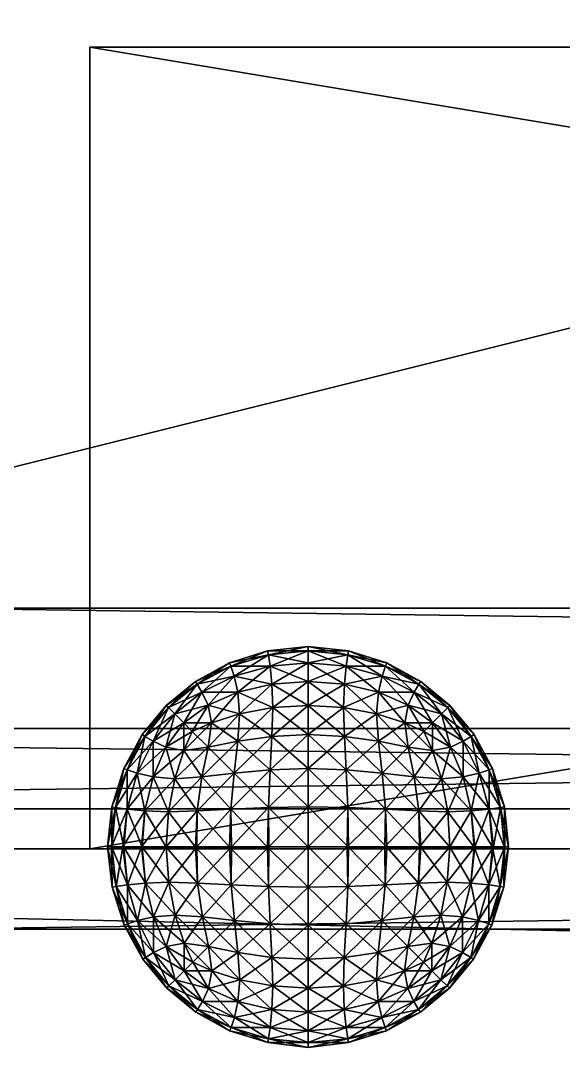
# Model space of a CAD drawing. Extents: x -1043 to 900, y -243 to 110.
# Drawn here: x -704.3 to -670.5, y -13.4 to 51.6 of the extents above; entities that cross this region are included whole.
import ezdxf

# ---------------------------------------------------------------- set-up
doc = ezdxf.new("R2010")
doc.units = 0
for name, color, linetype in [('Arduino', 254, 'CONTINUOUS'), ('Base', 254, 'CONTINUOUS'), ('Cable_Motor_Fuente', 254, 'CONTINUOUS'), ('FuentePoder', 254, 'CONTINUOUS'), ('PanelCinta', 254, 'CONTINUOUS'), ('Q2', 1, 'CONTINUOUS')]:
    doc.layers.add(name, color=color, linetype=linetype)

msp = doc.modelspace()

# ---------------------------------------------------------------- meshes
at = {"layer": 'Arduino', "color": 254}
mesh = msp.add_polyface(dxfattribs=at)
corners = [(-700, 0, -150), (-400, 0, -150), (-700, 50, -150), (-400, 50, -150), (-700, 50, -350), (-400, 50, -350), (-700, 0, -350), (-400, 0, -350)]
mesh.append_faces([[corners[k] for k in face] for face in [(2, 3, 0), (3, 1, 0), (4, 5, 2), (5, 3, 2), (6, 7, 4), (7, 5, 4), (0, 1, 6), (1, 7, 6), (3, 5, 1), (5, 7, 1), (4, 2, 6), (2, 0, 6)]], dxfattribs={"color": 254})
at = {"layer": 'Base', "color": 254}
mesh = msp.add_polyface(dxfattribs=at)
corners = [(-900, -40.000001, 600), (900, -40.000001, 600), (-900, 0, 600), (900, 0, 600), (-900, 0, -600), (900, 0, -600), (-900, -40.000001, -600), (900, -40.000001, -600)]
mesh.append_faces([[corners[k] for k in face] for face in [(2, 3, 0), (3, 1, 0), (4, 5, 2), (5, 3, 2), (6, 7, 4), (7, 5, 4), (0, 1, 6), (1, 7, 6), (3, 5, 1), (5, 7, 1), (4, 2, 6), (2, 0, 6)]], dxfattribs={"color": 254})
at = {"layer": 'Cable_Motor_Fuente', "color": 254}
mesh = msp.add_polyface(dxfattribs=at)
corners = [(-800, 2.5, -152.499995), (-400, 2.5, -152.499995), (-800, 7.5, -152.499995), (-400, 7.5, -152.499995), (-800, 7.5, -157.499995), (-400, 7.5, -157.499995), (-800, 2.5, -157.499995), (-400, 2.5, -157.499995)]
mesh.append_faces([[corners[k] for k in face] for face in [(2, 3, 0), (3, 1, 0), (4, 5, 2), (5, 3, 2), (6, 7, 4), (7, 5, 4), (0, 1, 6), (1, 7, 6), (3, 5, 1), (5, 7, 1), (4, 2, 6), (2, 0, 6)]], dxfattribs={"color": 254})
at = {"layer": 'FuentePoder', "color": 254}
mesh = msp.add_polyface(dxfattribs=at)
corners = [(-800, 0, 700), (-400, 0, 700), (-800, 100, 700), (-400, 100, 700), (-800, 100, 500), (-400, 100, 500), (-800, 0, 500), (-400, 0, 500)]
mesh.append_faces([[corners[k] for k in face] for face in [(2, 3, 0), (3, 1, 0), (4, 5, 2), (5, 3, 2), (6, 7, 4), (7, 5, 4), (0, 1, 6), (1, 7, 6), (3, 5, 1), (5, 7, 1), (4, 2, 6), (2, 0, 6)]], dxfattribs={"color": 254})
at = {"layer": 'PanelCinta', "color": 254}
mesh = msp.add_polyface(dxfattribs=at)
corners = [(-709.999999, -5, 379.999995), (790.000001, -5, 379.999995), (-709.999999, 15, 379.999995), (790.000001, 15, 379.999995), (-709.999999, 15, 79.999995), (790.000001, 15, 79.999995), (-709.999999, -5, 79.999995), (790.000001, -5, 79.999995)]
mesh.append_faces([[corners[k] for k in face] for face in [(2, 3, 0), (3, 1, 0), (4, 5, 2), (5, 3, 2), (6, 7, 4), (7, 5, 4), (0, 1, 6), (1, 7, 6), (3, 5, 1), (5, 7, 1), (4, 2, 6), (2, 0, 6)]], dxfattribs={"color": 254})
at = {"layer": 'Q2', "color": 1}
mesh = msp.add_polyface(dxfattribs=at)
corners = [(-686.386966, 12.34713, -485.268179), (-686.386967, 12.625694, -482.739782), (-688.864155, 12.105674, -485.21697), (-688.757496, 11.395958, -487.55567), (-691.001133, 10.770226, -487.353949), (-691.202854, 11.395958, -485.110311), (-688.915379, 12.34713, -482.739783), (-686.386965, 11.603233, -487.646673), (-690.77338, 9.766624, -489.355871), (-688.649952, 10.277671, -489.651647), (-693.003055, 9.766624, -487.126196), (-692.617863, 8.97219, -488.970678), (-690.654789, 8.41494, -491.051611), (-692.409611, 7.852928, -490.488561), (-688.595829, 8.806358, -491.442968), (-686.386964, 10.447227, -489.76853), (-686.386963, 8.945397, -491.582067), (-691.293858, 11.603233, -482.739784), (-688.864155, 12.105674, -480.262594), (-691.202854, 11.395958, -480.369253), (-691.001133, 10.770226, -478.125616), (-693.298832, 10.277671, -480.476797), (-690.77338, 9.766624, -476.123694), (-690.654789, 8.41494, -474.427954), (-692.617863, 8.97219, -476.508886), (-693.003055, 9.766624, -478.353369), (-688.595829, 8.806358, -474.036597), (-688.649952, 10.277671, -475.827917), (-686.386968, 8.945397, -473.897497), (-688.757496, 11.395958, -477.923895), (-686.386968, 10.447227, -475.711035), (-686.386967, 11.603233, -477.832891), (-686.386967, 12.34713, -480.211386), (-686.386968, 7.131248, -472.396094), (-688.649952, 7.014488, -472.565588), (-690.77338, 6.719383, -473.077063), (-692.617863, 6.33828, -473.871008), (-690.77338, 6.719383, -492.402502), (-688.649937, 7.014488, -492.913976), (-686.386962, 7.131248, -493.083471)]
mesh.append_faces([[corners[k] for k in face] for face in [(0, 1, 2), (0, 2, 3), (3, 2, 4), (2, 5, 4), (2, 6, 5), (1, 6, 2), (7, 0, 3), (3, 4, 8), (7, 3, 9), (9, 3, 8), (4, 5, 10), (8, 4, 11), (9, 8, 12), (12, 8, 13), (14, 9, 12), (15, 9, 14), (15, 7, 9), (16, 15, 14), (6, 17, 5), (6, 18, 17), (18, 19, 17), (19, 20, 21), (22, 23, 24), (20, 22, 25), (26, 23, 22), (27, 26, 22), (27, 22, 20), (28, 26, 27), (29, 20, 19), (29, 27, 20), (18, 29, 19), (30, 28, 27), (30, 27, 29), (31, 29, 18), (31, 30, 29), (32, 31, 18), (32, 18, 6), (1, 32, 6), (33, 34, 28), (34, 26, 28), (34, 35, 26), (35, 23, 26), (35, 36, 23), (37, 12, 13), (37, 38, 12), (38, 14, 12), (38, 39, 14), (39, 16, 14)]], dxfattribs={"color": 1})
mesh = msp.add_polyface(dxfattribs=at)
corners = [(-686.386964, 10.447227, -489.76853), (-686.386963, 8.945397, -491.582067), (-684.123997, 10.277671, -489.651647), (-684.178104, 8.806358, -491.442968), (-686.386965, 11.603233, -487.646673), (-684.016438, 11.395958, -487.55567), (-682.000553, 9.766624, -489.355871), (-682.119144, 8.41494, -491.051611), (-686.386968, 8.945397, -473.897497), (-686.386968, 10.447227, -475.711035), (-684.178104, 8.806358, -474.036597), (-684.123982, 10.277671, -475.827917), (-686.386967, 11.603233, -477.832891), (-682.119144, 8.41494, -474.427954), (-682.000553, 9.766624, -476.123694), (-680.364323, 7.852928, -474.991003), (-684.016438, 11.395958, -477.923895), (-686.386967, 12.34713, -480.211386), (-683.909779, 12.105674, -480.262594), (-686.386967, 12.625694, -482.739782), (-681.772801, 10.770226, -478.125616), (-680.156071, 8.97219, -476.508886), (-681.571079, 11.395958, -480.369253), (-679.770878, 9.766624, -478.353369), (-683.85857, 12.34713, -482.739782), (-681.480076, 11.603233, -482.739782), (-680.156071, 8.97219, -488.970678), (-681.772801, 10.770226, -487.353949), (-679.770878, 9.766624, -487.126196), (-681.571079, 11.395958, -485.110311), (-679.475102, 10.277671, -485.002767), (-683.909779, 12.105674, -485.21697), (-686.386966, 12.34713, -485.268179), (-682.000553, 6.719383, -473.077063), (-684.123982, 7.014488, -472.565588), (-686.386968, 7.131248, -472.396094), (-686.386962, 7.131248, -493.083471), (-684.123997, 7.014488, -492.913976), (-682.000553, 6.719383, -492.402502), (-680.156071, 6.33828, -491.608556)]
mesh.append_faces([[corners[k] for k in face] for face in [(0, 1, 2), (1, 3, 2), (4, 0, 5), (0, 2, 5), (2, 3, 6), (3, 7, 6), (8, 9, 10), (9, 11, 10), (9, 12, 11), (10, 11, 13), (11, 14, 13), (13, 14, 15), (12, 16, 11), (12, 17, 16), (11, 16, 14), (17, 18, 16), (17, 19, 18), (16, 20, 14), (14, 20, 21), (16, 18, 20), (18, 22, 20), (20, 22, 23), (18, 24, 22), (19, 24, 18), (24, 25, 22), (6, 7, 26), (27, 6, 28), (2, 6, 27), (5, 2, 27), (29, 27, 30), (5, 27, 29), (31, 5, 29), (31, 29, 25), (4, 5, 31), (24, 31, 25), (32, 4, 31), (32, 31, 24), (19, 32, 24), (33, 13, 15), (33, 34, 13), (34, 10, 13), (34, 35, 10), (35, 8, 10), (36, 37, 1), (37, 3, 1), (37, 38, 3), (38, 7, 3), (38, 39, 7)]], dxfattribs={"color": 1})
mesh = msp.add_polyface(dxfattribs=at)
corners = [(-691.001133, 10.770226, -487.353949), (-693.003055, 9.766624, -487.126196), (-692.617863, 8.97219, -488.970678), (-690.77338, 9.766624, -489.355871), (-692.409611, 7.852928, -490.488561), (-693.607853, 7.323204, -489.960668), (-694.135746, 7.852928, -488.762426), (-694.698795, 8.41494, -487.007605), (-693.298832, 10.277671, -485.002767), (-691.202854, 11.395958, -485.110311), (-695.090152, 8.806358, -484.948645), (-691.293858, 11.603233, -482.739784), (-693.415714, 10.447227, -482.739785), (-695.229252, 8.945397, -482.739785), (-693.298832, 10.277671, -480.476797), (-695.090152, 8.806358, -480.53092), (-691.202854, 11.395958, -480.369253), (-693.003055, 9.766624, -478.353369), (-694.698795, 8.41494, -478.47196), (-691.001133, 10.770226, -478.125616), (-692.617863, 8.97219, -476.508886), (-694.135746, 7.852928, -476.717138), (-692.409611, 7.852928, -474.991003), (-693.607853, 7.323204, -475.518896), (-690.654789, 8.41494, -474.427954), (-690.77338, 9.766624, -476.123694), (-694.135746, 6.130028, -474.991003), (-695.255741, 6.33828, -476.508886), (-696.049687, 6.719383, -478.353369), (-696.561161, 7.014488, -480.476797), (-696.730655, 7.131248, -482.739786), (-696.561161, 7.014488, -485.002752), (-696.049687, 6.719383, -487.126196), (-695.255741, 6.33828, -488.970678), (-694.135746, 6.130028, -490.488561), (-692.617863, 6.33828, -473.871008), (-692.617863, 6.33828, -491.608556), (-690.77338, 6.719383, -492.402502)]
mesh.append_faces([[corners[k] for k in face] for face in [(0, 1, 2), (3, 2, 4), (4, 2, 5), (2, 6, 5), (2, 1, 6), (1, 7, 6), (1, 8, 7), (9, 8, 1), (8, 10, 7), (9, 11, 8), (8, 12, 10), (11, 12, 8), (12, 13, 10), (12, 14, 13), (14, 15, 13), (11, 16, 12), (16, 14, 12), (14, 17, 15), (17, 18, 15), (19, 17, 14), (17, 20, 18), (20, 21, 18), (20, 22, 21), (22, 23, 21), (24, 22, 20), (25, 20, 17), (26, 27, 23), (27, 21, 23), (27, 28, 21), (28, 18, 21), (28, 29, 18), (29, 15, 18), (29, 30, 15), (30, 13, 15), (30, 31, 13), (31, 10, 13), (31, 32, 10), (32, 7, 10), (32, 33, 7), (33, 6, 7), (33, 34, 6), (34, 5, 6), (35, 22, 24), (35, 26, 22), (26, 23, 22), (34, 36, 5), (36, 4, 5), (36, 37, 4)]], dxfattribs={"color": 1})
mesh = msp.add_polyface(dxfattribs=at)
corners = [(-682.000553, 9.766624, -476.123694), (-680.156071, 8.97219, -476.508886), (-680.364323, 7.852928, -474.991003), (-679.166081, 7.323204, -475.518896), (-678.638188, 7.852928, -476.717138), (-679.770878, 9.766624, -478.353369), (-681.772801, 10.770226, -478.125616), (-678.075138, 8.41494, -478.47196), (-679.475102, 10.277671, -480.476797), (-681.571079, 11.395958, -480.369253), (-677.683781, 8.806358, -480.53092), (-681.480076, 11.603233, -482.739782), (-679.358219, 10.447227, -482.739782), (-677.544682, 8.945397, -482.739782), (-680.364323, 7.852928, -490.488561), (-679.166081, 7.323204, -489.960668), (-678.638188, 7.852928, -488.762426), (-680.156071, 8.97219, -488.970678), (-682.119144, 8.41494, -491.051611), (-678.075138, 8.41494, -487.007605), (-679.770878, 9.766624, -487.126196), (-682.000553, 9.766624, -489.355871), (-677.683781, 8.806358, -484.948645), (-679.475102, 10.277671, -485.002767), (-681.772801, 10.770226, -487.353949), (-681.571079, 11.395958, -485.110311), (-678.638188, 6.130028, -474.991003), (-680.156071, 6.33828, -473.871008), (-682.000553, 6.719383, -473.077063), (-676.043278, 7.131248, -482.739782), (-676.212773, 7.014488, -480.476797), (-676.724247, 6.719383, -478.353369), (-677.518193, 6.33828, -476.508886), (-678.638188, 6.130028, -490.488561), (-677.518193, 6.33828, -488.970678), (-676.724247, 6.719383, -487.126196), (-676.212773, 7.014488, -485.002767), (-680.156071, 6.33828, -491.608556)]
mesh.append_faces([[corners[k] for k in face] for face in [(0, 1, 2), (2, 1, 3), (1, 4, 3), (1, 5, 4), (6, 5, 1), (5, 7, 4), (5, 8, 7), (9, 8, 5), (8, 10, 7), (9, 11, 8), (11, 12, 8), (8, 12, 10), (12, 13, 10), (14, 15, 16), (17, 14, 16), (18, 14, 17), (17, 16, 19), (20, 17, 19), (21, 17, 20), (20, 19, 22), (23, 20, 22), (24, 20, 23), (23, 22, 13), (12, 23, 13), (25, 23, 12), (11, 25, 12), (26, 27, 3), (27, 2, 3), (27, 28, 2), (29, 30, 13), (30, 10, 13), (30, 31, 10), (31, 7, 10), (31, 32, 7), (32, 4, 7), (32, 26, 4), (26, 3, 4), (33, 34, 15), (34, 16, 15), (34, 35, 16), (35, 19, 16), (35, 36, 19), (36, 22, 19), (36, 29, 22), (29, 13, 22), (37, 14, 18), (37, 33, 14), (33, 15, 14)]], dxfattribs={"color": 1})
mesh = msp.add_polyface(dxfattribs=at)
corners = [(-695.225773, 0.125694, -473.900976), (-696.780338, 0.125694, -475.795142), (-695.090152, 2.313362, -474.036597), (-696.561161, 2.367622, -475.827917), (-694.698795, 4.373009, -474.427954), (-697.935428, 0.125694, -477.956244), (-696.049687, 4.491997, -476.123694), (-694.135746, 6.130028, -474.991003), (-697.675785, 2.475258, -477.923895), (-698.646732, 0.125694, -480.301153), (-698.385867, 2.581642, -480.262594), (-698.886967, 0.125694, -482.739786), (-698.628422, 0.103603, -485.268179), (-698.628422, 2.63311, -482.739786), (-697.049564, 4.719261, -478.125616), (-696.730655, 0.103603, -489.76853), (-695.229252, 0.103603, -491.582067), (-696.561161, 2.367622, -489.651647), (-695.090152, 2.313362, -491.442968), (-697.88306, 0.103603, -487.646673), (-697.675785, 2.475258, -487.55567), (-698.385867, 2.581642, -485.21697), (-697.675785, 4.921745, -480.369253), (-695.255741, 6.33828, -476.508886), (-696.049687, 6.719383, -478.353369), (-696.561161, 7.014488, -480.476797), (-697.88306, 5.012169, -482.739786), (-696.730655, 7.131248, -482.739786), (-697.675785, 4.921745, -485.110311), (-696.561161, 7.014488, -485.002752), (-697.049564, 4.719261, -487.353949), (-696.049687, 6.719383, -487.126196), (-696.049687, 4.491997, -489.355871), (-694.698795, 4.373009, -491.051611), (-695.255741, 6.33828, -488.970678), (-694.135746, 6.130028, -490.488561)]
mesh.append_faces([[corners[k] for k in face] for face in [(0, 1, 2), (1, 3, 2), (2, 3, 4), (1, 5, 3), (3, 6, 4), (4, 6, 7), (5, 8, 3), (3, 8, 6), (5, 9, 8), (9, 10, 8), (9, 11, 10), (11, 12, 13), (11, 13, 10), (8, 10, 14), (8, 14, 6), (15, 16, 17), (16, 18, 17), (19, 15, 20), (15, 17, 20), (12, 19, 21), (12, 21, 13), (19, 20, 21), (10, 13, 22), (10, 22, 14), (6, 14, 23), (6, 23, 7), (14, 24, 23), (14, 22, 24), (22, 25, 24), (13, 26, 22), (22, 26, 25), (13, 21, 26), (26, 27, 25), (21, 28, 26), (26, 28, 27), (21, 20, 28), (28, 29, 27), (20, 30, 28), (28, 30, 29), (20, 17, 30), (30, 31, 29), (17, 32, 30), (30, 32, 31), (17, 18, 32), (18, 33, 32), (32, 34, 31), (32, 33, 34), (33, 35, 34)]], dxfattribs={"color": 1})
mesh = msp.add_polyface(dxfattribs=at)
corners = [(-686.386969, 0.125694, -470.239782), (-688.825596, 0.125694, -470.480017), (-686.386969, 2.633125, -470.498327), (-693.331607, 0.125694, -472.346411), (-695.225773, 0.125694, -473.900976), (-693.298832, 2.367622, -472.565588), (-695.090152, 2.313362, -474.036597), (-691.170505, 0.125694, -471.191321), (-691.202854, 2.475258, -471.450964), (-688.864155, 2.581642, -470.740882), (-686.386969, 5.012169, -471.243689), (-688.757496, 4.921745, -471.450964), (-686.386968, 7.131248, -472.396094), (-688.649952, 7.014488, -472.565588), (-691.001133, 4.719261, -472.077185), (-690.77338, 6.719383, -473.077063), (-693.003055, 4.492027, -473.077063), (-694.698795, 4.373009, -474.427954), (-692.617863, 6.33828, -473.871008), (-694.135746, 6.130028, -474.991003), (-695.229252, 0.103603, -491.582067), (-693.415714, 0.103603, -493.083471), (-695.090152, 2.313362, -491.442968), (-693.298832, 2.367622, -492.913976), (-694.698795, 4.373009, -491.051611), (-691.293858, 0.103603, -494.235875), (-693.003055, 4.492027, -492.402502), (-694.135746, 6.130028, -490.488561), (-691.202854, 2.475258, -494.0286), (-688.915363, 0.103604, -494.981238), (-688.864155, 2.581642, -494.738683), (-686.386961, 0.125694, -495.239782), (-686.386961, 2.633125, -494.981238), (-691.001133, 4.719261, -493.40238), (-688.757496, 4.921745, -494.0286), (-692.617863, 6.33828, -491.608556), (-690.77338, 6.719383, -492.402502), (-688.649937, 7.014488, -492.913976), (-686.386961, 5.012169, -494.235875), (-686.386962, 7.131248, -493.083471)]
mesh.append_faces([[corners[k] for k in face] for face in [(0, 1, 2), (3, 4, 5), (4, 6, 5), (7, 3, 8), (3, 5, 8), (1, 7, 9), (1, 9, 2), (7, 8, 9), (2, 9, 10), (9, 11, 10), (10, 11, 12), (9, 8, 11), (11, 13, 12), (8, 14, 11), (11, 14, 13), (8, 5, 14), (14, 15, 13), (5, 16, 14), (14, 16, 15), (5, 6, 16), (6, 17, 16), (16, 18, 15), (16, 17, 18), (17, 19, 18), (20, 21, 22), (21, 23, 22), (22, 23, 24), (21, 25, 23), (23, 26, 24), (24, 26, 27), (25, 28, 23), (23, 28, 26), (25, 29, 28), (29, 30, 28), (29, 31, 30), (31, 32, 30), (28, 30, 33), (28, 33, 26), (30, 32, 34), (30, 34, 33), (26, 33, 35), (26, 35, 27), (33, 36, 35), (33, 34, 36), (34, 37, 36), (32, 38, 34), (34, 38, 37), (38, 39, 37)]], dxfattribs={"color": 1})
mesh = msp.add_polyface(dxfattribs=at)
corners = [(-677.54816, 0.125694, -473.900976), (-679.442326, 0.125694, -472.346411), (-677.683781, 2.313362, -474.036597), (-679.475102, 2.367622, -472.565588), (-678.075138, 4.373009, -474.427954), (-681.603428, 0.125694, -471.191321), (-679.770878, 4.492027, -473.077063), (-678.638188, 6.130028, -474.991003), (-681.571079, 2.475258, -471.450964), (-683.948338, 0.125694, -470.480017), (-683.909779, 2.581642, -470.740882), (-686.386969, 0.125694, -470.239782), (-686.386969, 2.633125, -470.498327), (-681.772801, 4.719261, -472.077185), (-684.016438, 4.921745, -471.450964), (-680.156071, 6.33828, -473.871008), (-682.000553, 6.719383, -473.077063), (-684.123982, 7.014488, -472.565588), (-686.386969, 5.012169, -471.243689), (-686.386968, 7.131248, -472.396094), (-686.386961, 0.125694, -495.239782), (-683.85857, 0.103604, -494.981238), (-686.386961, 2.633125, -494.981238), (-679.358219, 0.103604, -493.083471), (-677.544682, 0.103604, -491.582067), (-679.475102, 2.367622, -492.913976), (-677.683781, 2.313362, -491.442968), (-681.480076, 0.103604, -494.235875), (-681.571079, 2.475258, -494.0286), (-683.909779, 2.581642, -494.738683), (-686.386961, 5.012169, -494.235875), (-684.016438, 4.921745, -494.0286), (-686.386962, 7.131248, -493.083471), (-684.123997, 7.014488, -492.913976), (-681.772801, 4.719261, -493.40238), (-682.000553, 6.719383, -492.402502), (-679.770878, 4.492027, -492.402502), (-678.075138, 4.373009, -491.051611), (-680.156071, 6.33828, -491.608556), (-678.638188, 6.130028, -490.488561)]
mesh.append_faces([[corners[k] for k in face] for face in [(0, 1, 2), (1, 3, 2), (2, 3, 4), (1, 5, 3), (3, 6, 4), (4, 6, 7), (5, 8, 3), (3, 8, 6), (5, 9, 8), (9, 10, 8), (9, 11, 10), (11, 12, 10), (8, 10, 13), (8, 13, 6), (10, 12, 14), (10, 14, 13), (6, 13, 15), (6, 15, 7), (13, 16, 15), (13, 14, 16), (14, 17, 16), (12, 18, 14), (14, 18, 17), (18, 19, 17), (20, 21, 22), (23, 24, 25), (24, 26, 25), (27, 23, 28), (23, 25, 28), (21, 27, 29), (21, 29, 22), (27, 28, 29), (22, 29, 30), (29, 31, 30), (30, 31, 32), (29, 28, 31), (31, 33, 32), (28, 34, 31), (31, 34, 33), (28, 25, 34), (34, 35, 33), (25, 36, 34), (34, 36, 35), (25, 26, 36), (26, 37, 36), (36, 38, 35), (36, 37, 38), (37, 39, 38)]], dxfattribs={"color": 1})
mesh = msp.add_polyface(dxfattribs=at)
corners = [(-673.886967, 0.125694, -482.739782), (-674.127201, 0.125694, -480.301153), (-674.145512, 2.633125, -482.739782), (-674.388066, 2.581642, -480.262594), (-674.890874, 5.012169, -482.739782), (-674.838505, 0.125694, -477.956244), (-675.098149, 4.921745, -480.369253), (-676.043278, 7.131248, -482.739782), (-675.098149, 2.475258, -477.923895), (-675.993595, 0.125694, -475.795142), (-677.54816, 0.125694, -473.900976), (-676.212773, 2.367622, -475.827917), (-677.683781, 2.313362, -474.036597), (-676.212773, 7.014488, -480.476797), (-675.724369, 4.719261, -478.125616), (-676.724247, 4.492027, -476.123694), (-678.075138, 4.373009, -474.427954), (-676.724247, 6.719383, -478.353369), (-677.518193, 6.33828, -476.508886), (-678.638188, 6.130028, -474.991003), (-677.544682, 0.103604, -491.582067), (-676.043278, 0.103604, -489.76853), (-677.683781, 2.313362, -491.442968), (-676.212773, 2.367622, -489.651647), (-678.075138, 4.373009, -491.051611), (-674.890874, 0.103604, -487.646673), (-676.724247, 4.492027, -489.355871), (-678.638188, 6.130028, -490.488561), (-675.098149, 2.475258, -487.55567), (-674.145512, 0.103604, -485.268179), (-674.388066, 2.581642, -485.21697), (-677.518193, 6.33828, -488.970678), (-675.724369, 4.719261, -487.353949), (-675.098149, 4.921745, -485.110311), (-676.724247, 6.719383, -487.126196), (-676.212773, 7.014488, -485.002767)]
mesh.append_faces([[corners[k] for k in face] for face in [(0, 1, 2), (1, 3, 2), (2, 3, 4), (1, 5, 3), (3, 6, 4), (4, 6, 7), (5, 8, 3), (5, 9, 8), (3, 8, 6), (9, 10, 11), (9, 11, 8), (10, 12, 11), (6, 13, 7), (8, 14, 6), (8, 11, 14), (6, 14, 13), (11, 12, 15), (11, 15, 14), (12, 16, 15), (14, 17, 13), (14, 15, 17), (15, 16, 18), (15, 18, 17), (16, 19, 18), (20, 21, 22), (21, 23, 22), (22, 23, 24), (21, 25, 23), (23, 26, 24), (24, 26, 27), (25, 28, 23), (25, 29, 28), (23, 28, 26), (29, 0, 30), (29, 30, 28), (0, 2, 30), (26, 31, 27), (28, 32, 26), (28, 30, 32), (26, 32, 31), (30, 2, 33), (30, 33, 32), (2, 4, 33), (32, 34, 31), (32, 33, 34), (33, 4, 35), (33, 35, 34), (4, 7, 35)]], dxfattribs={"color": 1})
mesh = msp.add_polyface(dxfattribs=at)
corners = [(-696.017887, -4.246284, -476.14707), (-694.670658, -4.127846, -474.456091), (-695.226627, -6.086891, -476.527197), (-695.061222, -2.075813, -474.065527), (-696.526493, -2.129616, -475.852393), (-695.225773, 0.125694, -473.900976), (-697.018924, -4.472877, -478.141211), (-696.017887, -6.467018, -478.367834), (-696.780338, 0.125694, -475.795142), (-697.643558, -2.236992, -477.939795), (-697.643558, -4.674293, -480.377096), (-696.526493, -6.761695, -480.484472), (-697.935428, 0.125694, -477.956244), (-698.3512, -2.343117, -480.270971), (-697.850834, -4.764443, -482.739784), (-698.592777, -2.394188, -482.739783), (-697.643558, -4.674293, -485.102468), (-698.646732, 0.125694, -480.301153), (-697.018924, -4.472877, -487.338354), (-696.017887, -6.467018, -487.111731), (-696.017887, -4.246284, -489.332495), (-695.226627, -6.086891, -488.952368), (-694.670658, -4.127846, -491.023473), (-694.109501, -5.879127, -490.462317), (-698.3512, -2.343117, -485.208593), (-698.886967, 0.125694, -482.739786), (-696.526493, -2.129616, -489.627172), (-695.061222, -2.075813, -491.414037), (-697.643558, -2.236992, -487.53977), (-698.628422, 0.103603, -485.268179), (-696.730655, 0.103603, -489.76853), (-695.229252, 0.103603, -491.582067), (-697.88306, 0.103603, -487.646673), (-692.979679, -4.246284, -473.108862), (-694.109501, -5.879127, -475.017248), (-693.274356, -2.129616, -472.600256), (-693.331607, 0.125694, -472.346411), (-692.979679, -4.246284, -492.370702), (-692.599552, -6.086891, -491.579442), (-693.274356, -2.129616, -492.879309), (-693.415714, 0.103603, -493.083471)]
mesh.append_faces([[corners[k] for k in face] for face in [(0, 1, 2), (3, 1, 0), (4, 3, 0), (5, 3, 4), (6, 0, 7), (4, 0, 6), (8, 5, 4), (9, 4, 6), (8, 4, 9), (10, 6, 11), (9, 6, 10), (12, 8, 9), (13, 9, 10), (13, 10, 14), (12, 9, 13), (15, 13, 14), (15, 14, 16), (17, 12, 13), (17, 13, 15), (18, 16, 19), (20, 18, 21), (22, 20, 23), (24, 15, 16), (24, 16, 18), (25, 17, 15), (25, 15, 24), (26, 20, 22), (27, 26, 22), (28, 18, 20), (28, 24, 18), (26, 28, 20), (29, 25, 24), (29, 24, 28), (30, 26, 27), (31, 30, 27), (32, 28, 26), (32, 29, 28), (30, 32, 26), (1, 33, 34), (35, 33, 1), (3, 35, 1), (36, 35, 3), (5, 36, 3), (37, 22, 38), (27, 22, 37), (39, 27, 37), (31, 27, 39), (40, 31, 39)]], dxfattribs={"color": 1})
mesh = msp.add_polyface(dxfattribs=at)
corners = [(-686.386968, -6.878273, -472.430701), (-686.386968, -8.687172, -473.926916), (-688.588474, -8.548561, -474.065527), (-688.642261, -6.761695, -472.600256), (-690.640507, -8.157997, -474.456091), (-686.386969, -4.764443, -471.275915), (-690.758945, -6.467018, -473.108862), (-692.391788, -7.59684, -475.017248), (-688.749653, -4.674293, -471.483191), (-686.386969, -2.394188, -470.533972), (-692.599552, -6.086891, -473.900122), (-690.985538, -4.472877, -472.107825), (-692.979679, -4.246284, -473.108862), (-688.855778, -2.343117, -470.775549), (-686.386969, 0.125694, -470.239782), (-691.186954, -2.236992, -471.483191), (-693.274356, -2.129616, -472.600256), (-688.825596, 0.125694, -470.480017), (-691.170505, 0.125694, -471.191321), (-693.331607, 0.125694, -472.346411), (-692.599552, -6.086891, -491.579442), (-692.391788, -7.59684, -490.462317), (-690.640507, -8.157997, -491.023473), (-690.758915, -6.467018, -492.370702), (-688.588474, -8.548561, -491.414037), (-692.979679, -4.246284, -492.370702), (-688.642277, -6.761695, -492.879309), (-686.386965, -8.687172, -491.552649), (-690.985538, -4.472877, -493.37174), (-693.274356, -2.129616, -492.879309), (-686.386967, -6.878273, -493.048864), (-691.186954, -2.236992, -493.996374), (-693.415714, 0.103603, -493.083471), (-688.749653, -4.674293, -493.996374), (-686.386966, -4.764443, -494.203649), (-691.293858, 0.103603, -494.235875), (-688.855778, -2.343117, -494.704016), (-686.386968, -2.394188, -494.945592), (-688.915363, 0.103604, -494.981238), (-686.386961, 0.125694, -495.239782)]
mesh.append_faces([[corners[k] for k in face] for face in [(0, 1, 2), (3, 0, 2), (3, 2, 4), (5, 0, 3), (6, 3, 4), (6, 4, 7), (8, 5, 3), (8, 3, 6), (9, 5, 8), (10, 6, 7), (11, 8, 6), (11, 6, 10), (12, 11, 10), (13, 9, 8), (13, 8, 11), (14, 9, 13), (15, 11, 12), (15, 13, 11), (16, 15, 12), (17, 14, 13), (17, 13, 15), (18, 15, 16), (18, 17, 15), (19, 18, 16), (20, 21, 22), (23, 20, 22), (23, 22, 24), (25, 20, 23), (26, 23, 24), (26, 24, 27), (28, 25, 23), (28, 23, 26), (29, 25, 28), (30, 26, 27), (31, 29, 28), (32, 29, 31), (33, 28, 26), (33, 26, 30), (31, 28, 33), (34, 33, 30), (35, 32, 31), (36, 31, 33), (36, 33, 34), (35, 31, 36), (37, 36, 34), (38, 35, 36), (38, 36, 37), (39, 38, 37)]], dxfattribs={"color": 1})
mesh = msp.add_polyface(dxfattribs=at)
corners = [(-680.174381, -6.086891, -473.900122), (-680.382145, -7.59684, -475.017248), (-682.133427, -8.157997, -474.456091), (-682.015019, -6.467018, -473.108862), (-684.185459, -8.548561, -474.065527), (-679.794254, -4.246254, -473.108862), (-684.131672, -6.761695, -472.600256), (-686.386968, -8.687172, -473.926916), (-681.788395, -4.472877, -472.107825), (-679.499577, -2.129616, -472.600256), (-686.386968, -6.878273, -472.430701), (-681.586979, -2.236992, -471.483191), (-679.442326, 0.125694, -472.346411), (-684.024281, -4.674293, -471.483191), (-686.386969, -4.764443, -471.275915), (-681.603428, 0.125694, -471.191321), (-683.918156, -2.343117, -470.775549), (-686.386969, -2.394188, -470.533972), (-683.948338, 0.125694, -470.480017), (-686.386969, 0.125694, -470.239782), (-686.386967, -6.878273, -493.048864), (-686.386965, -8.687172, -491.552649), (-684.185459, -8.548561, -491.414037), (-684.131657, -6.761695, -492.879309), (-682.133427, -8.157997, -491.023473), (-686.386966, -4.764443, -494.203649), (-682.014988, -6.467018, -492.370702), (-680.382145, -7.59684, -490.462317), (-684.024281, -4.674293, -493.996374), (-686.386968, -2.394188, -494.945592), (-680.174381, -6.086891, -491.579442), (-681.788395, -4.472877, -493.37174), (-679.794254, -4.246254, -492.370702), (-683.918156, -2.343117, -494.704016), (-686.386961, 0.125694, -495.239782), (-681.586979, -2.236992, -493.996374), (-679.499577, -2.129616, -492.879309), (-683.85857, 0.103604, -494.981238), (-681.480076, 0.103604, -494.235875), (-679.358219, 0.103604, -493.083471)]
mesh.append_faces([[corners[k] for k in face] for face in [(0, 1, 2), (3, 0, 2), (3, 2, 4), (5, 0, 3), (6, 3, 4), (6, 4, 7), (8, 5, 3), (8, 3, 6), (9, 5, 8), (10, 6, 7), (11, 9, 8), (12, 9, 11), (13, 8, 6), (13, 6, 10), (11, 8, 13), (14, 13, 10), (15, 12, 11), (16, 11, 13), (16, 13, 14), (15, 11, 16), (17, 16, 14), (18, 15, 16), (18, 16, 17), (19, 18, 17), (20, 21, 22), (23, 20, 22), (23, 22, 24), (25, 20, 23), (26, 23, 24), (26, 24, 27), (28, 25, 23), (28, 23, 26), (29, 25, 28), (30, 26, 27), (31, 28, 26), (31, 26, 30), (32, 31, 30), (33, 29, 28), (33, 28, 31), (34, 29, 33), (35, 31, 32), (35, 33, 31), (36, 35, 32), (37, 34, 33), (37, 33, 35), (38, 35, 36), (38, 37, 35), (39, 38, 36)]], dxfattribs={"color": 1})
mesh = msp.add_polyface(dxfattribs=at)
corners = [(-679.794254, -4.246254, -473.108862), (-678.103276, -4.127846, -474.456091), (-680.174381, -6.086891, -473.900122), (-677.712712, -2.075813, -474.065527), (-679.499577, -2.129616, -472.600256), (-677.54816, 0.125694, -473.900976), (-679.442326, 0.125694, -472.346411), (-674.181157, -2.394173, -482.739781), (-674.9231, -4.764443, -482.739781), (-675.130375, -4.674293, -480.377096), (-675.755009, -4.472877, -478.141211), (-676.756047, -6.467018, -478.367804), (-674.422733, -2.343117, -480.270971), (-673.886967, 0.125694, -482.739782), (-676.756047, -4.246254, -476.14707), (-677.547307, -6.086891, -476.527197), (-678.664432, -5.879127, -475.017248), (-675.130375, -2.236992, -477.939795), (-674.127201, 0.125694, -480.301153), (-676.24744, -2.129616, -475.852393), (-674.838505, 0.125694, -477.956244), (-675.993595, 0.125694, -475.795142), (-676.756047, -4.246254, -489.332495), (-678.103276, -4.127846, -491.023473), (-677.547307, -6.086891, -488.952368), (-677.712712, -2.075813, -491.414037), (-676.24744, -2.129616, -489.627172), (-677.544682, 0.103604, -491.582067), (-675.755009, -4.472877, -487.338354), (-676.756047, -6.467018, -487.111731), (-675.130375, -4.674293, -485.102468), (-676.24744, -6.761695, -484.995092), (-676.043278, 0.103604, -489.76853), (-675.130375, -2.236992, -487.53977), (-674.422733, -2.343117, -485.208593), (-674.890874, 0.103604, -487.646673), (-674.145512, 0.103604, -485.268179), (-679.794254, -4.246254, -492.370702), (-678.664432, -5.879127, -490.462317), (-679.499577, -2.129616, -492.879309), (-679.358219, 0.103604, -493.083471)]
mesh.append_faces([[corners[k] for k in face] for face in [(0, 1, 2), (3, 1, 0), (4, 3, 0), (5, 3, 4), (6, 5, 4), (7, 8, 9), (10, 9, 11), (12, 7, 9), (12, 9, 10), (13, 7, 12), (14, 10, 15), (1, 14, 16), (17, 12, 10), (17, 10, 14), (18, 13, 12), (18, 12, 17), (19, 14, 1), (19, 17, 14), (3, 19, 1), (20, 18, 17), (20, 17, 19), (21, 19, 3), (21, 20, 19), (5, 21, 3), (22, 23, 24), (25, 23, 22), (26, 25, 22), (27, 25, 26), (28, 22, 29), (26, 22, 28), (30, 28, 31), (32, 27, 26), (33, 26, 28), (33, 28, 30), (32, 26, 33), (34, 30, 8), (34, 33, 30), (7, 34, 8), (35, 32, 33), (35, 33, 34), (36, 34, 7), (36, 35, 34), (13, 36, 7), (23, 37, 38), (39, 37, 23), (25, 39, 23), (40, 39, 25), (27, 40, 25)]], dxfattribs={"color": 1})
mesh = msp.add_polyface(dxfattribs=at)
corners = [(-693.274356, -10.013832, -484.995092), (-692.979679, -9.505226, -487.111731), (-694.670658, -8.157997, -486.993322), (-694.109501, -7.59684, -488.744604), (-692.599552, -8.713966, -488.952368), (-693.582645, -7.069984, -489.935461), (-692.391788, -7.59684, -490.462317), (-695.061222, -8.548561, -484.94129), (-693.390934, -10.183387, -482.739781), (-695.199833, -8.687172, -482.739781), (-693.274356, -10.013832, -480.484472), (-695.061222, -8.548561, -480.538275), (-692.979679, -9.505226, -478.367834), (-694.670658, -8.157997, -478.486243), (-692.599552, -8.713966, -476.527197), (-694.109501, -7.59684, -476.734961), (-692.391788, -7.59684, -475.017248), (-693.582645, -7.069984, -475.544104), (-694.109501, -5.879127, -475.017248), (-695.226627, -6.086891, -476.527197), (-694.670658, -4.127846, -474.456091), (-696.017887, -6.467018, -478.367834), (-696.017887, -4.246284, -476.14707), (-696.526493, -6.761695, -480.484472), (-697.018924, -4.472877, -478.141211), (-696.696048, -6.878273, -482.739783), (-697.643558, -4.674293, -480.377096), (-696.526493, -6.761695, -484.995092), (-697.850834, -4.764443, -482.739784), (-696.017887, -6.467018, -487.111731), (-697.643558, -4.674293, -485.102468), (-695.226627, -6.086891, -488.952368), (-694.109501, -5.879127, -490.462317), (-697.018924, -4.472877, -487.338354), (-696.017887, -4.246284, -489.332495), (-692.599552, -6.086891, -473.900122), (-692.979679, -4.246284, -473.108862), (-692.599552, -6.086891, -491.579442), (-694.670658, -4.127846, -491.023473)]
mesh.append_faces([[corners[k] for k in face] for face in [(0, 1, 2), (2, 1, 3), (1, 4, 3), (3, 4, 5), (4, 6, 5), (7, 0, 2), (8, 0, 7), (9, 8, 7), (8, 9, 10), (9, 11, 10), (10, 11, 12), (11, 13, 12), (12, 13, 14), (13, 15, 14), (14, 15, 16), (15, 17, 16), (18, 17, 15), (19, 18, 15), (19, 15, 13), (20, 18, 19), (21, 19, 13), (21, 13, 11), (22, 19, 21), (23, 21, 11), (23, 11, 9), (24, 21, 23), (25, 23, 9), (25, 9, 7), (26, 23, 25), (27, 25, 7), (27, 7, 2), (28, 26, 25), (28, 25, 27), (29, 27, 2), (29, 2, 3), (30, 28, 27), (30, 27, 29), (31, 29, 3), (31, 3, 5), (32, 31, 5), (33, 29, 31), (34, 31, 32), (35, 16, 17), (18, 35, 17), (36, 35, 18), (32, 5, 6), (37, 32, 6), (38, 32, 37)]], dxfattribs={"color": 1})
mesh = msp.add_polyface(dxfattribs=at)
corners = [(-679.382999, -10.183387, -482.739782), (-677.5741, -8.687172, -482.739782), (-679.499577, -10.013832, -484.995092), (-677.712712, -8.548561, -484.94129), (-679.794254, -9.505226, -487.111731), (-678.103276, -8.157997, -486.993322), (-680.174381, -8.713966, -488.952368), (-678.664432, -7.59684, -488.744604), (-680.382145, -7.59684, -490.462317), (-679.191288, -7.069984, -489.935461), (-680.174381, -8.713966, -476.527197), (-680.382145, -7.59684, -475.017248), (-679.191288, -7.069984, -475.544104), (-678.664432, -7.59684, -476.734961), (-679.794254, -9.505226, -478.367834), (-678.103276, -8.157997, -478.486243), (-679.499577, -10.013832, -480.484472), (-677.712712, -8.548561, -480.538275), (-678.664432, -5.879127, -475.017248), (-680.174381, -6.086891, -473.900122), (-678.103276, -4.127846, -474.456091), (-676.077885, -6.878273, -482.739781), (-676.24744, -6.761695, -480.484472), (-674.9231, -4.764443, -482.739781), (-676.756047, -6.467018, -478.367804), (-675.130375, -4.674293, -480.377096), (-677.547307, -6.086891, -476.527197), (-675.755009, -4.472877, -478.141211), (-676.756047, -4.246254, -476.14707), (-678.664432, -5.879127, -490.462317), (-677.547307, -6.086891, -488.952368), (-678.103276, -4.127846, -491.023473), (-676.756047, -6.467018, -487.111731), (-676.756047, -4.246254, -489.332495), (-676.24744, -6.761695, -484.995092), (-675.755009, -4.472877, -487.338354), (-675.130375, -4.674293, -485.102468), (-680.174381, -6.086891, -491.579442), (-679.794254, -4.246254, -492.370702)]
mesh.append_faces([[corners[k] for k in face] for face in [(0, 1, 2), (1, 3, 2), (2, 3, 4), (3, 5, 4), (4, 5, 6), (5, 7, 6), (6, 7, 8), (7, 9, 8), (10, 11, 12), (13, 10, 12), (14, 10, 13), (15, 14, 13), (16, 14, 15), (17, 16, 15), (0, 16, 17), (1, 0, 17), (18, 12, 11), (19, 18, 11), (20, 18, 19), (21, 1, 17), (22, 21, 17), (22, 17, 15), (23, 21, 22), (24, 22, 15), (24, 15, 13), (25, 23, 22), (25, 22, 24), (26, 24, 13), (26, 13, 12), (18, 26, 12), (27, 24, 26), (28, 26, 18), (29, 9, 7), (30, 29, 7), (30, 7, 5), (31, 29, 30), (32, 30, 5), (32, 5, 3), (33, 30, 32), (34, 32, 3), (34, 3, 1), (21, 34, 1), (35, 32, 34), (36, 34, 21), (23, 36, 21), (37, 8, 9), (29, 37, 9), (38, 37, 29)]], dxfattribs={"color": 1})
mesh = msp.add_polyface(dxfattribs=at)
corners = [(-688.906834, -12.080116, -482.739783), (-688.855778, -11.838539, -485.208593), (-691.186954, -11.130897, -485.102468), (-690.985538, -10.506263, -487.338354), (-692.979679, -9.505226, -487.111731), (-693.274356, -10.013832, -484.995092), (-691.277103, -11.338173, -482.739782), (-686.386967, -12.374306, -482.739782), (-688.855778, -11.838539, -480.270971), (-688.749653, -11.130897, -487.53977), (-686.386966, -12.080116, -485.259649), (-692.599552, -8.713966, -488.952368), (-690.758915, -9.505226, -489.332495), (-692.391788, -7.59684, -490.462317), (-690.640507, -8.157997, -491.023473), (-693.390934, -10.183387, -482.739781), (-688.642277, -10.013832, -489.627172), (-688.588474, -8.548561, -491.414037), (-691.186954, -11.130897, -480.377096), (-693.274356, -10.013832, -480.484472), (-686.386966, -11.338173, -487.629919), (-686.386966, -10.183387, -489.74375), (-686.386965, -8.687172, -491.552649), (-690.985538, -10.506263, -478.141211), (-692.979679, -9.505226, -478.367834), (-686.386966, -12.080116, -480.219916), (-686.386966, -11.338173, -477.849646), (-688.749653, -11.130897, -477.939795), (-686.386968, -10.183387, -475.735815), (-688.642277, -10.013832, -475.852393), (-690.758915, -9.505226, -476.14707), (-692.599552, -8.713966, -476.527197), (-686.386968, -8.687172, -473.926916), (-688.588474, -8.548561, -474.065527), (-690.640507, -8.157997, -474.456091), (-692.391788, -7.59684, -475.017248)]
mesh.append_faces([[corners[k] for k in face] for face in [(0, 1, 2), (2, 1, 3), (2, 3, 4), (5, 2, 4), (6, 2, 5), (6, 0, 2), (0, 7, 1), (0, 6, 8), (1, 9, 3), (1, 10, 9), (7, 10, 1), (4, 3, 11), (3, 9, 12), (3, 12, 11), (11, 12, 13), (12, 14, 13), (15, 6, 5), (12, 16, 14), (9, 16, 12), (16, 17, 14), (6, 15, 18), (15, 19, 18), (6, 18, 8), (9, 20, 16), (10, 20, 9), (16, 21, 17), (20, 21, 16), (21, 22, 17), (18, 19, 23), (19, 24, 23), (7, 0, 25), (25, 8, 26), (0, 8, 25), (8, 27, 26), (8, 18, 27), (18, 23, 27), (26, 27, 28), (27, 23, 29), (27, 29, 28), (23, 30, 29), (23, 24, 30), (24, 31, 30), (28, 29, 32), (29, 33, 32), (29, 30, 33), (30, 34, 33), (30, 31, 34), (31, 35, 34)]], dxfattribs={"color": 1})
mesh = msp.add_polyface(dxfattribs=at)
corners = [(-686.386966, -10.183387, -489.74375), (-684.131657, -10.013832, -489.627172), (-686.386965, -8.687172, -491.552649), (-684.185459, -8.548561, -491.414037), (-686.386966, -11.338173, -487.629919), (-684.024281, -11.130897, -487.53977), (-686.386966, -12.080116, -485.259649), (-683.918156, -11.838539, -485.208593), (-682.015019, -9.505226, -489.332495), (-682.133427, -8.157997, -491.023473), (-683.867085, -12.080116, -482.739782), (-686.386967, -12.374306, -482.739782), (-681.49683, -11.338173, -482.739782), (-681.586979, -11.130897, -485.102468), (-679.382999, -10.183387, -482.739782), (-681.788395, -10.506263, -487.338354), (-679.499577, -10.013832, -484.995092), (-679.794254, -9.505226, -487.111731), (-680.174381, -8.713966, -488.952368), (-680.382145, -7.59684, -490.462317), (-686.386966, -12.080116, -480.219916), (-683.918156, -11.838539, -480.270971), (-684.024281, -11.130897, -477.939795), (-686.386966, -11.338173, -477.849646), (-684.131657, -10.013832, -475.852393), (-686.386968, -10.183387, -475.735815), (-686.386968, -8.687172, -473.926916), (-684.185459, -8.548561, -474.065527), (-682.133427, -8.157997, -474.456091), (-682.015019, -9.505226, -476.14707), (-680.382145, -7.59684, -475.017248), (-680.174381, -8.713966, -476.527197), (-681.788395, -10.506263, -478.141211), (-679.794254, -9.505226, -478.367834), (-681.586979, -11.130897, -480.377096), (-679.499577, -10.013832, -480.484472)]
mesh.append_faces([[corners[k] for k in face] for face in [(0, 1, 2), (1, 3, 2), (4, 5, 0), (5, 1, 0), (6, 7, 4), (7, 5, 4), (1, 8, 3), (8, 9, 3), (10, 7, 6), (11, 10, 6), (10, 12, 7), (12, 13, 7), (7, 13, 5), (12, 14, 13), (5, 15, 1), (13, 15, 5), (15, 8, 1), (14, 16, 13), (13, 16, 15), (16, 17, 15), (15, 17, 8), (17, 18, 8), (8, 18, 9), (18, 19, 9), (11, 20, 21), (21, 20, 22), (20, 23, 22), (22, 23, 24), (23, 25, 24), (25, 26, 27), (24, 25, 27), (24, 27, 28), (29, 24, 28), (29, 28, 30), (22, 24, 29), (31, 29, 30), (32, 22, 29), (32, 29, 31), (21, 22, 32), (33, 32, 31), (34, 21, 32), (34, 32, 33), (35, 34, 33), (10, 21, 34), (10, 11, 21), (12, 10, 34), (12, 34, 35), (14, 12, 35)]], dxfattribs={"color": 1})

doc.saveas('drawing.dxf')
